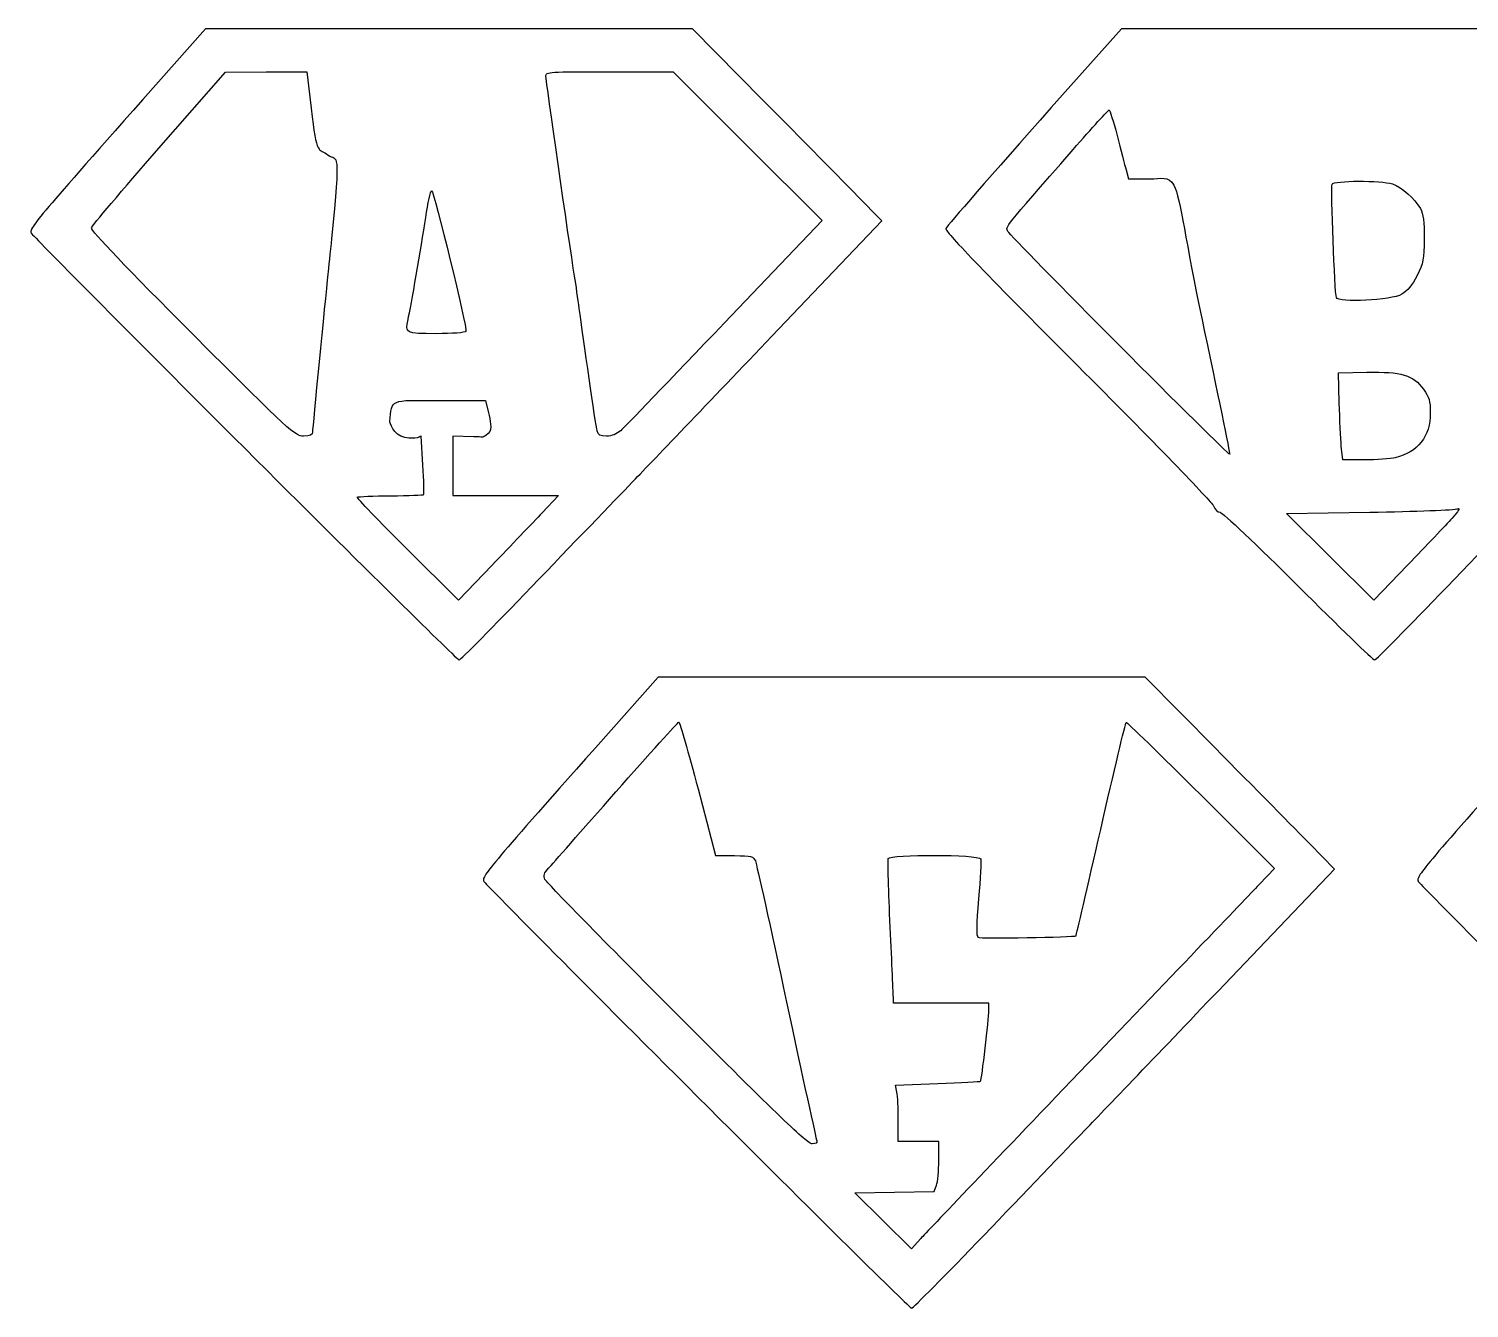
# Model space of a CAD drawing. Header units: centimetres. Extents: x -11.9 to 11.9, y -11.9 to 11.9.
# Drawn here: x -11.71 to -4.49, y 1.34 to 7.75 of the extents above; entities that cross this region are included whole.
import ezdxf

# ---------------------------------------------------------------- set-up
doc = ezdxf.new("R2010")
doc.units = ezdxf.units.CM
doc.header["$MEASUREMENT"] = 0
doc.layers.add('Layer 1', color=7, linetype='Continuous')

msp = doc.modelspace()

# ---------------------------------------------------------------- linework, layer by layer
at = {"layer": 'Layer 1'}
for points, knots in [([(-10.62778, 5.64972), (-11.21114, 6.23249), (-11.69347, 6.71838), (-11.69963, 6.72947), (-11.69963, 6.72947), (-11.71219, 6.75211), (-11.67922, 6.79159), (-11.13986, 7.3997), (-11.13986, 7.3997), (-11.13986, 7.3997), (-10.82564, 7.75397), (-10.82564, 7.75397), (-10.82564, 7.75397), (-10.82564, 7.75397), (-9.60513, 7.75397), (-9.60513, 7.75397), (-9.60513, 7.75397), (-9.60513, 7.75397), (-8.38462, 7.75397), (-8.38462, 7.75397), (-8.38462, 7.75397), (-8.38462, 7.75397), (-8.03348, 7.39878), (-8.03348, 7.39878), (-8.03348, 7.39878), (-7.84035, 7.20343), (-7.62668, 6.98673), (-7.55866, 6.91723), (-7.55866, 6.91723), (-7.55866, 6.91723), (-7.43498, 6.79086), (-7.43498, 6.79086), (-7.43498, 6.79086), (-7.43498, 6.79086), (-7.98693, 6.21282), (-7.98693, 6.21282), (-7.98693, 6.21282), (-8.2905, 5.8949), (-8.6065, 5.56481), (-8.68916, 5.47928), (-8.68916, 5.47928), (-8.77181, 5.39375), (-8.99777, 5.1587), (-9.19129, 4.95695), (-9.19129, 4.95695), (-9.3848, 4.7552), (-9.54854, 4.59012), (-9.55514, 4.59012), (-9.55514, 4.59012), (-9.56174, 4.59012), (-10.04444, 5.06693), (-10.6278, 5.64971), (-10.6278, 5.64971), (-10.6278, 5.64971), (-10.62778, 5.64972), (-10.62778, 5.64972)], [0, 0, 0, 0, 0.0666667, 0.0666667, 0.0666667, 0.0666667, 0.1333333, 0.1333333, 0.1333333, 0.1333333, 0.2, 0.2, 0.2, 0.2, 0.2666667, 0.2666667, 0.2666667, 0.2666667, 0.3333333, 0.3333333, 0.3333333, 0.3333333, 0.4, 0.4, 0.4, 0.4, 0.4666667, 0.4666667, 0.4666667, 0.4666667, 0.5333333, 0.5333333, 0.5333333, 0.5333333, 0.6, 0.6, 0.6, 0.6, 0.6666667, 0.6666667, 0.6666667, 0.6666667, 0.7333333, 0.7333333, 0.7333333, 0.7333333, 0.8, 0.8, 0.8, 0.8, 0.8666667, 0.8666667, 0.8666667, 0.8666667, 1, 1, 1, 1]), ([(-5.34813, 4.96024), (-5.55236, 5.1638), (-5.7288, 5.33035), (-5.74023, 5.33035), (-5.74023, 5.33035), (-5.75196, 5.33035), (-5.76632, 5.34463), (-5.77323, 5.36318), (-5.77323, 5.36318), (-5.77996, 5.38124), (-6.08672, 5.69765), (-6.45494, 6.06633), (-6.45494, 6.06633), (-6.93397, 6.54596), (-7.12166, 6.74125), (-7.11471, 6.75282), (-7.11471, 6.75282), (-7.10273, 6.77278), (-6.88701, 7.02041), (-6.58653, 7.35916), (-6.58653, 7.35916), (-6.58653, 7.35916), (-6.23381, 7.75397), (-6.23381, 7.75397), (-6.23381, 7.75397), (-6.23381, 7.75397), (-5.01456, 7.75397), (-5.01456, 7.75397), (-5.01456, 7.75397), (-5.01456, 7.75397), (-3.79531, 7.75397), (-3.79531, 7.75397), (-3.79531, 7.75397), (-3.79531, 7.75397), (-3.44417, 7.39878), (-3.44417, 7.39878), (-3.44417, 7.39878), (-3.25104, 7.20343), (-3.03737, 6.98673), (-2.96935, 6.91723), (-2.96935, 6.91723), (-2.96935, 6.91723), (-2.84567, 6.79086), (-2.84567, 6.79086), (-2.84567, 6.79086), (-2.84567, 6.79086), (-3.39762, 6.21282), (-3.39762, 6.21282), (-3.39762, 6.21282), (-3.70119, 5.8949), (-4.01719, 5.56481), (-4.09985, 5.47928), (-4.09985, 5.47928), (-4.1825, 5.39375), (-4.40846, 5.1587), (-4.60198, 4.95695), (-4.60198, 4.95695), (-4.79549, 4.7552), (-4.959, 4.59012), (-4.96532, 4.59012), (-4.96532, 4.59012), (-4.97164, 4.59012), (-5.14391, 4.75667), (-5.34814, 4.96023), (-5.34814, 4.96023), (-5.34814, 4.96023), (-5.34813, 4.96024), (-5.34813, 4.96024)], [0, 0, 0, 0, 0.0555556, 0.0555556, 0.0555556, 0.0555556, 0.1111111, 0.1111111, 0.1111111, 0.1111111, 0.1666667, 0.1666667, 0.1666667, 0.1666667, 0.2222222, 0.2222222, 0.2222222, 0.2222222, 0.2777778, 0.2777778, 0.2777778, 0.2777778, 0.3333333, 0.3333333, 0.3333333, 0.3333333, 0.3888889, 0.3888889, 0.3888889, 0.3888889, 0.4444444, 0.4444444, 0.4444444, 0.4444444, 0.5, 0.5, 0.5, 0.5, 0.5555556, 0.5555556, 0.5555556, 0.5555556, 0.6111111, 0.6111111, 0.6111111, 0.6111111, 0.6666667, 0.6666667, 0.6666667, 0.6666667, 0.7222222, 0.7222222, 0.7222222, 0.7222222, 0.7777778, 0.7777778, 0.7777778, 0.7777778, 0.8333333, 0.8333333, 0.8333333, 0.8333333, 0.8888889, 0.8888889, 0.8888889, 0.8888889, 1, 1, 1, 1]), ([(-10.2899, 5.73329), (-10.28979, 5.75197), (-10.22755, 6.38971), (-10.2127, 6.52425), (-10.2127, 6.52425), (-10.20944, 6.5538), (-10.20115, 6.63439), (-10.19428, 6.70334), (-10.19428, 6.70334), (-10.14772, 7.17082), (-10.166, 7.08645), (-10.21111, 7.12121), (-10.21111, 7.12121), (-10.26063, 7.15936), (-10.26797, 7.10574), (-10.29727, 7.35701), (-10.29727, 7.35701), (-10.29727, 7.35701), (-10.3185, 7.53908), (-10.3185, 7.53908), (-10.3185, 7.53908), (-10.3185, 7.53908), (-10.52214, 7.53823), (-10.52214, 7.53823), (-10.52214, 7.53823), (-10.52214, 7.53823), (-10.72578, 7.53738), (-10.72578, 7.53738), (-10.72578, 7.53738), (-10.72578, 7.53738), (-11.06007, 7.1558), (-11.06007, 7.1558), (-11.06007, 7.1558), (-11.24393, 6.94593), (-11.39623, 6.76566), (-11.39851, 6.7552), (-11.39851, 6.7552), (-11.40115, 6.7431), (-11.21652, 6.54986), (-10.89129, 6.2243), (-10.89129, 6.2243), (-10.39839, 5.7309), (-10.3783, 5.71242), (-10.33496, 5.71242), (-10.33496, 5.71242), (-10.30014, 5.71242), (-10.28998, 5.71713), (-10.28989, 5.73331), (-10.28989, 5.73331), (-10.28989, 5.73331), (-10.28989, 5.73331), (-10.28989, 5.73331), (-10.28989, 5.73331), (-10.28989, 5.73331), (-10.2899, 5.73329), (-10.2899, 5.73329)], [0, 0, 0, 0, 0.0666667, 0.0666667, 0.0666667, 0.0666667, 0.1333333, 0.1333333, 0.1333333, 0.1333333, 0.2, 0.2, 0.2, 0.2, 0.2666667, 0.2666667, 0.2666667, 0.2666667, 0.3333333, 0.3333333, 0.3333333, 0.3333333, 0.4, 0.4, 0.4, 0.4, 0.4666667, 0.4666667, 0.4666667, 0.4666667, 0.5333333, 0.5333333, 0.5333333, 0.5333333, 0.6, 0.6, 0.6, 0.6, 0.6666667, 0.6666667, 0.6666667, 0.6666667, 0.7333333, 0.7333333, 0.7333333, 0.7333333, 0.8, 0.8, 0.8, 0.8, 0.8666667, 0.8666667, 0.8666667, 0.8666667, 1, 1, 1, 1]), ([(-8.74499, 5.73926), (-8.72844, 5.75403), (-8.49455, 5.99714), (-8.22525, 6.2795), (-8.22525, 6.2795), (-8.22525, 6.2795), (-7.73561, 6.79288), (-7.73561, 6.79288), (-7.73561, 6.79288), (-7.73561, 6.79288), (-8.10836, 7.16597), (-8.10836, 7.16597), (-8.10836, 7.16597), (-8.10836, 7.16597), (-8.48111, 7.53906), (-8.48111, 7.53906), (-8.48111, 7.53906), (-8.48111, 7.53906), (-8.80055, 7.53906), (-8.80055, 7.53906), (-8.80055, 7.53906), (-9.10462, 7.53906), (-9.11999, 7.53799), (-9.11999, 7.51674), (-9.11999, 7.51674), (-9.11999, 7.49647), (-9.0051, 6.69637), (-8.97592, 6.51335), (-8.97592, 6.51335), (-8.9692, 6.47124), (-8.95875, 6.39871), (-8.95268, 6.35217), (-8.95268, 6.35217), (-8.93369, 6.20653), (-8.86946, 5.76741), (-8.86302, 5.73925), (-8.86302, 5.73925), (-8.85812, 5.71782), (-8.84862, 5.71239), (-8.81599, 5.71239), (-8.81599, 5.71239), (-8.79046, 5.71239), (-8.76379, 5.72248), (-8.745, 5.73925), (-8.745, 5.73925), (-8.745, 5.73925), (-8.74499, 5.73926), (-8.74499, 5.73926)], [0, 0, 0, 0, 0.0769231, 0.0769231, 0.0769231, 0.0769231, 0.1538462, 0.1538462, 0.1538462, 0.1538462, 0.2307692, 0.2307692, 0.2307692, 0.2307692, 0.3076923, 0.3076923, 0.3076923, 0.3076923, 0.3846154, 0.3846154, 0.3846154, 0.3846154, 0.4615385, 0.4615385, 0.4615385, 0.4615385, 0.5384615, 0.5384615, 0.5384615, 0.5384615, 0.6153846, 0.6153846, 0.6153846, 0.6153846, 0.6923077, 0.6923077, 0.6923077, 0.6923077, 0.7692308, 0.7692308, 0.7692308, 0.7692308, 0.8461538, 0.8461538, 0.8461538, 0.8461538, 1, 1, 1, 1]), ([(-5.83211, 6.30419), (-5.91159, 6.67718), (-5.93809, 6.90727), (-5.97138, 6.96955), (-5.97138, 6.96955), (-5.99799, 7.01935), (-6.03585, 7.00181), (-6.09352, 7.00181), (-6.09352, 7.00181), (-6.09352, 7.00181), (-6.19838, 7.00181), (-6.19838, 7.00181), (-6.19838, 7.00181), (-6.19838, 7.00181), (-6.21112, 7.04658), (-6.21112, 7.04658), (-6.21112, 7.04658), (-6.21813, 7.0712), (-6.23859, 7.14911), (-6.2566, 7.2197), (-6.2566, 7.2197), (-6.2746, 7.29029), (-6.29255, 7.3477), (-6.29649, 7.34727), (-6.29649, 7.34727), (-6.30042, 7.34684), (-6.38155, 7.25751), (-6.47676, 7.14874), (-6.47676, 7.14874), (-6.83167, 6.74332), (-6.81516, 6.76402), (-6.80371, 6.73871), (-6.80371, 6.73871), (-6.79222, 6.71332), (-5.69873, 5.61489), (-5.69182, 5.6218), (-5.69182, 5.6218), (-5.6895, 5.62412), (-5.75264, 5.93119), (-5.83212, 6.30417), (-5.83212, 6.30417), (-5.83212, 6.30417), (-5.83211, 6.30419), (-5.83211, 6.30419)], [0, 0, 0, 0, 0.0833333, 0.0833333, 0.0833333, 0.0833333, 0.1666667, 0.1666667, 0.1666667, 0.1666667, 0.25, 0.25, 0.25, 0.25, 0.3333333, 0.3333333, 0.3333333, 0.3333333, 0.4166667, 0.4166667, 0.4166667, 0.4166667, 0.5, 0.5, 0.5, 0.5, 0.5833333, 0.5833333, 0.5833333, 0.5833333, 0.6666667, 0.6666667, 0.6666667, 0.6666667, 0.75, 0.75, 0.75, 0.75, 0.8333333, 0.8333333, 0.8333333, 0.8333333, 1, 1, 1, 1]), ([(-9.52047, 6.23687), (-9.51193, 6.25069), (-9.68108, 6.94212), (-9.69301, 6.94212), (-9.69301, 6.94212), (-9.69778, 6.94212), (-9.7109, 6.88168), (-9.72216, 6.80781), (-9.72216, 6.80781), (-9.74545, 6.65499), (-9.79676, 6.35989), (-9.8109, 6.29735), (-9.8109, 6.29735), (-9.8268, 6.22704), (-9.8243, 6.22578), (-9.66889, 6.22578), (-9.66889, 6.22578), (-9.59103, 6.22578), (-9.52424, 6.23077), (-9.52047, 6.23687)], [0, 0, 0, 0, 0.1666667, 0.1666667, 0.1666667, 0.1666667, 0.3333333, 0.3333333, 0.3333333, 0.3333333, 0.5, 0.5, 0.5, 0.5, 0.6666667, 0.6666667, 0.6666667, 0.6666667, 1, 1, 1, 1]), ([(-4.82848, 6.42344), (-4.8007, 6.4393), (-4.77605, 6.46953), (-4.75242, 6.51674), (-4.75242, 6.51674), (-4.72124, 6.57904), (-4.71738, 6.59902), (-4.71679, 6.70167), (-4.71679, 6.70167), (-4.7163, 6.78714), (-4.72119, 6.82597), (-4.73581, 6.85257), (-4.73581, 6.85257), (-4.76379, 6.90347), (-4.82825, 6.96049), (-4.87572, 6.97633), (-4.87572, 6.97633), (-4.93307, 6.99546), (-5.17116, 6.99438), (-5.17843, 6.97495), (-5.17843, 6.97495), (-5.1851, 6.95713), (-5.16517, 6.42993), (-5.15694, 6.40648), (-5.15694, 6.40648), (-5.14741, 6.37935), (-4.88169, 6.39307), (-4.82848, 6.42344)], [0, 0, 0, 0, 0.125, 0.125, 0.125, 0.125, 0.25, 0.25, 0.25, 0.25, 0.375, 0.375, 0.375, 0.375, 0.5, 0.5, 0.5, 0.5, 0.625, 0.625, 0.625, 0.625, 0.75, 0.75, 0.75, 0.75, 1, 1, 1, 1]), ([(-4.86138, 5.60411), (-4.74874, 5.63026), (-4.68589, 5.71098), (-4.68589, 5.82952), (-4.68589, 5.82952), (-4.68589, 5.88801), (-4.69166, 5.9078), (-4.72019, 5.94718), (-4.72019, 5.94718), (-4.77219, 6.01896), (-4.83001, 6.03629), (-5.0037, 6.03215), (-5.0037, 6.03215), (-5.0037, 6.03215), (-5.14554, 6.02877), (-5.14554, 6.02877), (-5.14554, 6.02877), (-5.14554, 6.02877), (-5.14222, 5.87953), (-5.14222, 5.87953), (-5.14222, 5.87953), (-5.14039, 5.79745), (-5.13583, 5.6994), (-5.13209, 5.66164), (-5.13209, 5.66164), (-5.13209, 5.66164), (-5.12529, 5.59299), (-5.12529, 5.59299), (-5.12529, 5.59299), (-5.12529, 5.59299), (-5.01603, 5.59328), (-5.01603, 5.59328), (-5.01603, 5.59328), (-4.95593, 5.59344), (-4.88634, 5.59831), (-4.86138, 5.6041), (-4.86138, 5.6041), (-4.86138, 5.6041), (-4.86138, 5.6041), (-4.86138, 5.6041), (-4.86138, 5.6041), (-4.86138, 5.6041), (-4.86138, 5.60411), (-4.86138, 5.60411)], [0, 0, 0, 0, 0.0833333, 0.0833333, 0.0833333, 0.0833333, 0.1666667, 0.1666667, 0.1666667, 0.1666667, 0.25, 0.25, 0.25, 0.25, 0.3333333, 0.3333333, 0.3333333, 0.3333333, 0.4166667, 0.4166667, 0.4166667, 0.4166667, 0.5, 0.5, 0.5, 0.5, 0.5833333, 0.5833333, 0.5833333, 0.5833333, 0.6666667, 0.6666667, 0.6666667, 0.6666667, 0.75, 0.75, 0.75, 0.75, 0.8333333, 0.8333333, 0.8333333, 0.8333333, 1, 1, 1, 1]), ([(-9.13876, 5.32736), (-9.13876, 5.32736), (-9.05638, 5.41392), (-9.05638, 5.41392), (-9.05638, 5.41392), (-9.05638, 5.41392), (-9.321, 5.41392), (-9.321, 5.41392), (-9.321, 5.41392), (-9.321, 5.41392), (-9.58562, 5.41392), (-9.58562, 5.41392), (-9.58562, 5.41392), (-9.58562, 5.41392), (-9.58562, 5.56316), (-9.58562, 5.56316), (-9.58562, 5.56316), (-9.58562, 5.56316), (-9.58562, 5.7124), (-9.58562, 5.7124), (-9.58562, 5.7124), (-9.58562, 5.7124), (-9.4813, 5.70806), (-9.4813, 5.70806), (-9.4813, 5.70806), (-9.42971, 5.71385), (-9.44849, 5.69279), (-9.4087, 5.72623), (-9.4087, 5.72623), (-9.38532, 5.74588), (-9.40042, 5.79433), (-9.40818, 5.82881), (-9.40818, 5.82881), (-9.40818, 5.82881), (-9.42228, 5.89149), (-9.42228, 5.89149), (-9.42228, 5.89149), (-9.42228, 5.89149), (-9.65191, 5.89149), (-9.65191, 5.89149), (-9.65191, 5.89149), (-9.91089, 5.89149), (-9.88978, 5.90046), (-9.90287, 5.78484), (-9.90287, 5.78484), (-9.90287, 5.78484), (-9.8847, 5.71703), (-9.82774, 5.70516), (-9.82774, 5.70516), (-9.77078, 5.69329), (-9.74442, 5.7124), (-9.74442, 5.7124), (-9.74442, 5.7124), (-9.74442, 5.7124), (-9.73623, 5.56757), (-9.73623, 5.56757), (-9.73623, 5.56757), (-9.73173, 5.48791), (-9.72978, 5.421), (-9.7319, 5.41889), (-9.7319, 5.41889), (-9.73402, 5.41677), (-9.80808, 5.41424), (-9.89649, 5.41327), (-9.89649, 5.41327), (-9.98489, 5.4123), (-10.06085, 5.40929), (-10.06529, 5.40659), (-10.06529, 5.40659), (-10.06972, 5.40389), (-9.95746, 5.28655), (-9.8158, 5.14582), (-9.8158, 5.14582), (-9.8158, 5.14582), (-9.55825, 4.88996), (-9.55825, 4.88996), (-9.55825, 4.88996), (-9.55825, 4.88996), (-9.38971, 5.06539), (-9.38971, 5.06539), (-9.38971, 5.06539), (-9.29701, 5.16188), (-9.18409, 5.27977), (-9.13878, 5.32738), (-9.13878, 5.32738), (-9.13878, 5.32738), (-9.13876, 5.32736), (-9.13876, 5.32736)], [0, 0, 0, 0, 0.0434783, 0.0434783, 0.0434783, 0.0434783, 0.0869565, 0.0869565, 0.0869565, 0.0869565, 0.1304348, 0.1304348, 0.1304348, 0.1304348, 0.173913, 0.173913, 0.173913, 0.173913, 0.2173913, 0.2173913, 0.2173913, 0.2173913, 0.2608696, 0.2608696, 0.2608696, 0.2608696, 0.3043478, 0.3043478, 0.3043478, 0.3043478, 0.3478261, 0.3478261, 0.3478261, 0.3478261, 0.3913043, 0.3913043, 0.3913043, 0.3913043, 0.4347826, 0.4347826, 0.4347826, 0.4347826, 0.4782609, 0.4782609, 0.4782609, 0.4782609, 0.5217391, 0.5217391, 0.5217391, 0.5217391, 0.5652174, 0.5652174, 0.5652174, 0.5652174, 0.6086957, 0.6086957, 0.6086957, 0.6086957, 0.6521739, 0.6521739, 0.6521739, 0.6521739, 0.6956522, 0.6956522, 0.6956522, 0.6956522, 0.7391304, 0.7391304, 0.7391304, 0.7391304, 0.7826087, 0.7826087, 0.7826087, 0.7826087, 0.826087, 0.826087, 0.826087, 0.826087, 0.8695652, 0.8695652, 0.8695652, 0.8695652, 0.9130435, 0.9130435, 0.9130435, 0.9130435, 1, 1, 1, 1]), ([(-4.57779, 5.29965), (-4.54537, 5.33559), (-4.53401, 5.35447), (-4.54859, 5.34815), (-4.54859, 5.34815), (-4.56172, 5.34246), (-4.76018, 5.33478), (-4.9896, 5.33109), (-4.9896, 5.33109), (-4.9896, 5.33109), (-5.40673, 5.32438), (-5.40673, 5.32438), (-5.40673, 5.32438), (-5.40673, 5.32438), (-5.18779, 5.1072), (-5.18779, 5.1072), (-5.18779, 5.1072), (-5.18779, 5.1072), (-4.96885, 4.89002), (-4.96885, 4.89002), (-4.96885, 4.89002), (-4.96885, 4.89002), (-4.79985, 5.06541), (-4.79985, 5.06541), (-4.79985, 5.06541), (-4.7069, 5.16188), (-4.60697, 5.26729), (-4.57778, 5.29965), (-4.57778, 5.29965), (-4.57778, 5.29965), (-4.57779, 5.29965), (-4.57779, 5.29965)], [0, 0, 0, 0, 0.1111111, 0.1111111, 0.1111111, 0.1111111, 0.2222222, 0.2222222, 0.2222222, 0.2222222, 0.3333333, 0.3333333, 0.3333333, 0.3333333, 0.4444444, 0.4444444, 0.4444444, 0.4444444, 0.5555556, 0.5555556, 0.5555556, 0.5555556, 0.6666667, 0.6666667, 0.6666667, 0.6666667, 0.7777778, 0.7777778, 0.7777778, 0.7777778, 1, 1, 1, 1]), ([(-8.35937, 2.4006), (-8.94273, 2.98337), (-9.42506, 3.46926), (-9.43121, 3.48035), (-9.43121, 3.48035), (-9.44377, 3.50299), (-9.4108, 3.54247), (-8.87144, 4.15058), (-8.87144, 4.15058), (-8.87144, 4.15058), (-8.55722, 4.50485), (-8.55722, 4.50485), (-8.55722, 4.50485), (-8.55722, 4.50485), (-7.33671, 4.50485), (-7.33671, 4.50485), (-7.33671, 4.50485), (-7.33671, 4.50485), (-6.1162, 4.50485), (-6.1162, 4.50485), (-6.1162, 4.50485), (-6.1162, 4.50485), (-5.76506, 4.14966), (-5.76506, 4.14966), (-5.76506, 4.14966), (-5.57193, 3.95431), (-5.35826, 3.73761), (-5.29024, 3.66811), (-5.29024, 3.66811), (-5.29024, 3.66811), (-5.16656, 3.54174), (-5.16656, 3.54174), (-5.16656, 3.54174), (-5.16656, 3.54174), (-5.71851, 2.9637), (-5.71851, 2.9637), (-5.71851, 2.9637), (-6.02208, 2.64578), (-6.33808, 2.31569), (-6.42074, 2.23016), (-6.42074, 2.23016), (-6.50339, 2.14463), (-6.72935, 1.90958), (-6.92287, 1.70783), (-6.92287, 1.70783), (-7.11638, 1.50608), (-7.28012, 1.341), (-7.28672, 1.341), (-7.28672, 1.341), (-7.29332, 1.341), (-7.77602, 1.81781), (-8.35938, 2.40059), (-8.35938, 2.40059), (-8.35938, 2.40059), (-8.35937, 2.4006), (-8.35937, 2.4006)], [0, 0, 0, 0, 0.0666667, 0.0666667, 0.0666667, 0.0666667, 0.1333333, 0.1333333, 0.1333333, 0.1333333, 0.2, 0.2, 0.2, 0.2, 0.2666667, 0.2666667, 0.2666667, 0.2666667, 0.3333333, 0.3333333, 0.3333333, 0.3333333, 0.4, 0.4, 0.4, 0.4, 0.4666667, 0.4666667, 0.4666667, 0.4666667, 0.5333333, 0.5333333, 0.5333333, 0.5333333, 0.6, 0.6, 0.6, 0.6, 0.6666667, 0.6666667, 0.6666667, 0.6666667, 0.7333333, 0.7333333, 0.7333333, 0.7333333, 0.8, 0.8, 0.8, 0.8, 0.8666667, 0.8666667, 0.8666667, 0.8666667, 1, 1, 1, 1]), ([(-3.67472, 2.4006), (-4.25808, 2.98337), (-4.74041, 3.46926), (-4.74657, 3.48035), (-4.74657, 3.48035), (-4.75913, 3.50299), (-4.72616, 3.54247), (-4.1868, 4.15058), (-4.1868, 4.15058), (-4.1868, 4.15058), (-3.87258, 4.50485), (-3.87258, 4.50485), (-3.87258, 4.50485), (-3.87258, 4.50485), (-2.65207, 4.50485), (-2.65207, 4.50485), (-2.65207, 4.50485), (-2.65207, 4.50485), (-1.43156, 4.50485), (-1.43156, 4.50485), (-1.43156, 4.50485), (-1.43156, 4.50485), (-1.08042, 4.14966), (-1.08042, 4.14966), (-1.08042, 4.14966), (-0.88729, 3.95431), (-0.67362, 3.73761), (-0.6056, 3.66811), (-0.6056, 3.66811), (-0.6056, 3.66811), (-0.48192, 3.54174), (-0.48192, 3.54174), (-0.48192, 3.54174), (-0.48192, 3.54174), (-1.03368, 2.9637), (-1.03368, 2.9637), (-1.03368, 2.9637), (-1.33715, 2.64578), (-1.63228, 2.33731), (-1.68952, 2.27821), (-1.68952, 2.27821), (-1.68952, 2.27821), (-1.98, 1.97376), (-1.98, 1.97376), (-1.98, 1.97376), (-1.98, 1.97376), (-2.20198, 1.74393), (-2.20198, 1.74393), (-2.20198, 1.74393), (-2.32407, 1.61753), (-2.46103, 1.47515), (-2.50634, 1.42755), (-2.50634, 1.42755), (-2.55165, 1.37994), (-2.59442, 1.34099), (-2.6014, 1.34099), (-2.6014, 1.34099), (-2.60837, 1.34099), (-3.09137, 1.8178), (-3.67473, 2.40058), (-3.67473, 2.40058), (-3.67473, 2.40058), (-3.67472, 2.4006), (-3.67472, 2.4006)], [0, 0, 0, 0, 0.0588235, 0.0588235, 0.0588235, 0.0588235, 0.1176471, 0.1176471, 0.1176471, 0.1176471, 0.1764706, 0.1764706, 0.1764706, 0.1764706, 0.2352941, 0.2352941, 0.2352941, 0.2352941, 0.2941176, 0.2941176, 0.2941176, 0.2941176, 0.3529412, 0.3529412, 0.3529412, 0.3529412, 0.4117647, 0.4117647, 0.4117647, 0.4117647, 0.4705882, 0.4705882, 0.4705882, 0.4705882, 0.5294118, 0.5294118, 0.5294118, 0.5294118, 0.5882353, 0.5882353, 0.5882353, 0.5882353, 0.6470588, 0.6470588, 0.6470588, 0.6470588, 0.7058824, 0.7058824, 0.7058824, 0.7058824, 0.7647059, 0.7647059, 0.7647059, 0.7647059, 0.8235294, 0.8235294, 0.8235294, 0.8235294, 0.8823529, 0.8823529, 0.8823529, 0.8823529, 1, 1, 1, 1]), ([(-7.76205, 2.17973), (-7.76516, 2.18794), (-7.83318, 2.50089), (-7.91319, 2.87518), (-7.91319, 2.87518), (-7.9932, 3.24947), (-8.06365, 3.56779), (-8.06973, 3.58257), (-8.06973, 3.58257), (-8.07988, 3.60722), (-8.08854, 3.60943), (-8.17476, 3.60943), (-8.17476, 3.60943), (-8.17476, 3.60943), (-8.26873, 3.60943), (-8.26873, 3.60943), (-8.26873, 3.60943), (-8.26873, 3.60943), (-8.35709, 3.94365), (-8.35709, 3.94365), (-8.35709, 3.94365), (-8.40569, 4.12747), (-8.44919, 4.2779), (-8.45376, 4.27794), (-8.45376, 4.27794), (-8.45833, 4.27797), (-8.60026, 4.12086), (-8.76916, 3.92879), (-8.76916, 3.92879), (-8.93806, 3.73672), (-9.08966, 3.56493), (-9.10605, 3.54703), (-9.10605, 3.54703), (-9.12904, 3.52192), (-9.13336, 3.50903), (-9.12494, 3.49058), (-9.12494, 3.49058), (-9.11894, 3.47743), (-8.82172, 3.17375), (-8.46445, 2.81573), (-8.46445, 2.81573), (-7.9596, 2.30982), (-7.80836, 2.16479), (-7.78563, 2.16479), (-7.78563, 2.16479), (-7.76718, 2.16479), (-7.75848, 2.1703), (-7.76205, 2.17971), (-7.76205, 2.17971), (-7.76205, 2.17971), (-7.76205, 2.17973), (-7.76205, 2.17973)], [0, 0, 0, 0, 0.0714286, 0.0714286, 0.0714286, 0.0714286, 0.1428571, 0.1428571, 0.1428571, 0.1428571, 0.2142857, 0.2142857, 0.2142857, 0.2142857, 0.2857143, 0.2857143, 0.2857143, 0.2857143, 0.3571429, 0.3571429, 0.3571429, 0.3571429, 0.4285714, 0.4285714, 0.4285714, 0.4285714, 0.5, 0.5, 0.5, 0.5, 0.5714286, 0.5714286, 0.5714286, 0.5714286, 0.6428571, 0.6428571, 0.6428571, 0.6428571, 0.7142857, 0.7142857, 0.7142857, 0.7142857, 0.7857143, 0.7857143, 0.7857143, 0.7857143, 0.8571429, 0.8571429, 0.8571429, 0.8571429, 1, 1, 1, 1]), ([(-6.40405, 2.56608), (-5.97076, 3.01844), (-5.58279, 3.4237), (-5.54189, 3.46666), (-5.54189, 3.46666), (-5.54189, 3.46666), (-5.46752, 3.54477), (-5.46752, 3.54477), (-5.46752, 3.54477), (-5.46752, 3.54477), (-5.83673, 3.91384), (-5.83673, 3.91384), (-5.83673, 3.91384), (-6.0398, 4.11683), (-6.20828, 4.28046), (-6.21114, 4.27747), (-6.21114, 4.27747), (-6.214, 4.27448), (-6.27133, 4.03296), (-6.33855, 3.74075), (-6.33855, 3.74075), (-6.40577, 3.44854), (-6.46139, 3.20879), (-6.46216, 3.20797), (-6.46216, 3.20797), (-6.46903, 3.20065), (-6.94422, 3.19308), (-6.95394, 3.20014), (-6.95394, 3.20014), (-6.96303, 3.20675), (-6.962, 3.26292), (-6.95038, 3.39335), (-6.95038, 3.39335), (-6.94137, 3.49449), (-6.93678, 3.58448), (-6.94017, 3.59333), (-6.94017, 3.59333), (-6.94883, 3.61589), (-7.3955, 3.61701), (-7.40356, 3.59449), (-7.40356, 3.59449), (-7.4065, 3.58628), (-7.40201, 3.43182), (-7.39359, 3.25124), (-7.39359, 3.25124), (-7.38517, 3.07066), (-7.37797, 2.91083), (-7.37759, 2.89605), (-7.37759, 2.89605), (-7.37759, 2.89605), (-7.37689, 2.86919), (-7.37689, 2.86919), (-7.37689, 2.86919), (-7.37689, 2.86919), (-7.13811, 2.86919), (-7.13811, 2.86919), (-7.13811, 2.86919), (-7.13811, 2.86919), (-6.89933, 2.86919), (-6.89933, 2.86919), (-6.89933, 2.86919), (-6.89933, 2.86919), (-6.89933, 2.83288), (-6.89933, 2.83288), (-6.89933, 2.83288), (-6.89933, 2.79598), (-6.93536, 2.48356), (-6.94022, 2.47831), (-6.94022, 2.47831), (-6.94168, 2.47673), (-7.03834, 2.47184), (-7.15502, 2.46744), (-7.15502, 2.46744), (-7.15502, 2.46744), (-7.36717, 2.45944), (-7.36717, 2.45944), (-7.36717, 2.45944), (-7.36717, 2.45944), (-7.36009, 2.42405), (-7.36009, 2.42405), (-7.36009, 2.42405), (-7.3562, 2.40459), (-7.35301, 2.34098), (-7.35301, 2.2827), (-7.35301, 2.2827), (-7.35301, 2.2827), (-7.35301, 2.17674), (-7.35301, 2.17674), (-7.35301, 2.17674), (-7.35301, 2.17674), (-7.25153, 2.17674), (-7.25153, 2.17674), (-7.25153, 2.17674), (-7.25153, 2.17674), (-7.15005, 2.17674), (-7.15005, 2.17674), (-7.15005, 2.17674), (-7.15005, 2.17674), (-7.15005, 2.08201), (-7.15005, 2.08201), (-7.15005, 2.08201), (-7.15005, 2.02991), (-7.15524, 1.97362), (-7.16158, 1.95694), (-7.16158, 1.95694), (-7.16158, 1.95694), (-7.17311, 1.92661), (-7.17311, 1.92661), (-7.17311, 1.92661), (-7.17311, 1.92661), (-7.37227, 1.92333), (-7.37227, 1.92333), (-7.37227, 1.92333), (-7.37227, 1.92333), (-7.57143, 1.92005), (-7.57143, 1.92005), (-7.57143, 1.92005), (-7.57143, 1.92005), (-7.42939, 1.77894), (-7.42939, 1.77894), (-7.42939, 1.77894), (-7.42939, 1.77894), (-7.28735, 1.63783), (-7.28735, 1.63783), (-7.28735, 1.63783), (-7.28735, 1.63783), (-7.23959, 1.69072), (-7.23959, 1.69072), (-7.23959, 1.69072), (-7.21332, 1.71981), (-6.83733, 2.11372), (-6.40404, 2.56608), (-6.40404, 2.56608), (-6.40404, 2.56608), (-6.40405, 2.56608), (-6.40405, 2.56608)], [0, 0, 0, 0, 0.0285714, 0.0285714, 0.0285714, 0.0285714, 0.0571429, 0.0571429, 0.0571429, 0.0571429, 0.0857143, 0.0857143, 0.0857143, 0.0857143, 0.1142857, 0.1142857, 0.1142857, 0.1142857, 0.1428571, 0.1428571, 0.1428571, 0.1428571, 0.1714286, 0.1714286, 0.1714286, 0.1714286, 0.2, 0.2, 0.2, 0.2, 0.2285714, 0.2285714, 0.2285714, 0.2285714, 0.2571429, 0.2571429, 0.2571429, 0.2571429, 0.2857143, 0.2857143, 0.2857143, 0.2857143, 0.3142857, 0.3142857, 0.3142857, 0.3142857, 0.3428571, 0.3428571, 0.3428571, 0.3428571, 0.3714286, 0.3714286, 0.3714286, 0.3714286, 0.4, 0.4, 0.4, 0.4, 0.4285714, 0.4285714, 0.4285714, 0.4285714, 0.4571429, 0.4571429, 0.4571429, 0.4571429, 0.4857143, 0.4857143, 0.4857143, 0.4857143, 0.5142857, 0.5142857, 0.5142857, 0.5142857, 0.5428571, 0.5428571, 0.5428571, 0.5428571, 0.5714286, 0.5714286, 0.5714286, 0.5714286, 0.6, 0.6, 0.6, 0.6, 0.6285714, 0.6285714, 0.6285714, 0.6285714, 0.6571429, 0.6571429, 0.6571429, 0.6571429, 0.6857143, 0.6857143, 0.6857143, 0.6857143, 0.7142857, 0.7142857, 0.7142857, 0.7142857, 0.7428571, 0.7428571, 0.7428571, 0.7428571, 0.7714286, 0.7714286, 0.7714286, 0.7714286, 0.8, 0.8, 0.8, 0.8, 0.8285714, 0.8285714, 0.8285714, 0.8285714, 0.8571429, 0.8571429, 0.8571429, 0.8571429, 0.8857143, 0.8857143, 0.8857143, 0.8857143, 0.9142857, 0.9142857, 0.9142857, 0.9142857, 0.9428571, 0.9428571, 0.9428571, 0.9428571, 1, 1, 1, 1])]:
    msp.add_open_spline(points, degree=3, knots=knots, dxfattribs=at)

doc.saveas('drawing.dxf')
